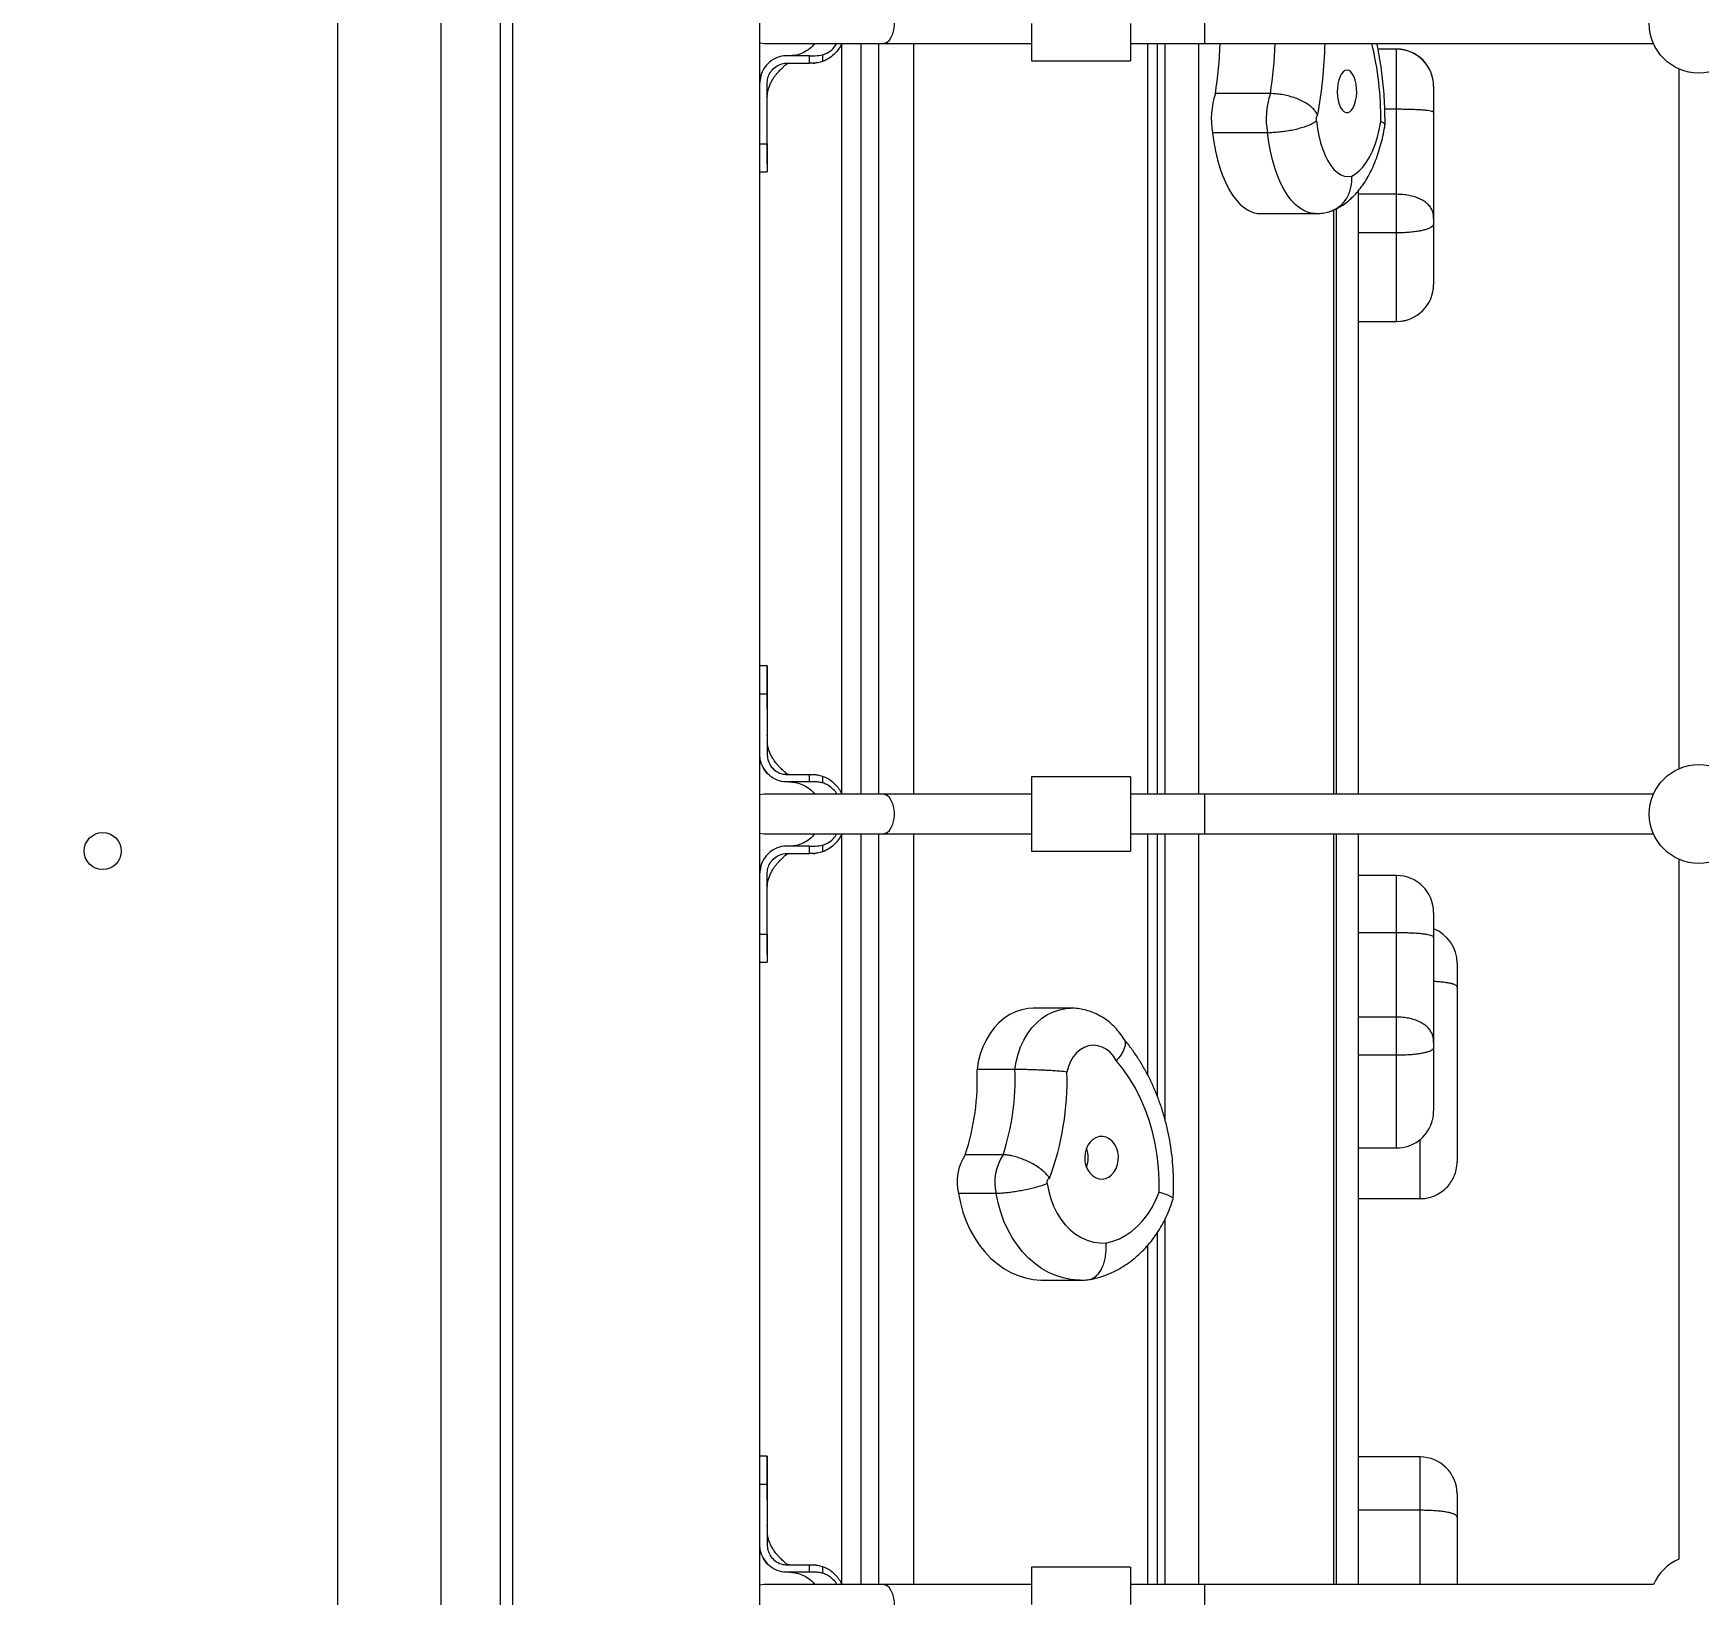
# Model space of a CAD drawing. Header units: millimetres. Extents: x -6304 to 6571, y -6082 to 4447.
# Drawn here: x -2389 to -1715, y 19 to 651 of the extents above; entities that cross this region are included whole.
import ezdxf

# ---------------------------------------------------------------- set-up
doc = ezdxf.new("R2010")
doc.units = ezdxf.units.MM
doc.layers.add('DIKOM_ОБЪЕКТ', color=7, linetype='Continuous')
doc.layers.add('DIKOM_РАЗМЕР_ОБЪЕКТА', color=7, linetype='Continuous')
doc.styles.add('style1', font='arial.ttf', dxfattribs={"width": 0.8})
doc.dimstyles.new('1-50', dxfattribs={"dimtxt": 300, "dimasz": 200, "dimexe": 100, "dimexo": 0, "dimgap": 100, "dimtad": 1, "dimtxsty": 'style1', "dimcen": 200, "dimclrd": 7, "dimclre": 7, "dimclrt": 7, "dimadec": 1, "dimazin": 2, "dimtfac": 1, "dimtmove": 0, "dimatfit": 2, "dimfxl": 0, "dimlwd": 25, "dimlwe": 18, "dimarcsym": 0})

# ---------------------------------------------------------------- blocks, each defined once
blk = doc.blocks.new('*D13')
at = {"layer": 'Defpoints', "color": 0, "transparency": 16777216}
for p in [(-3548.9, 424.04), (5070.79, -640.9), (5070.79, -4541.09)]:
    blk.add_point(p, dxfattribs=at)
at = {"layer": 'DIKOM_РАЗМЕР_ОБЪЕКТА', "color": 7, "lineweight": 18, "transparency": 16777216}
for p, q in [((-3548.9, 424.04), (-3548.9, -4641.09)), ((5070.79, -640.9), (5070.79, -4641.09))]:
    blk.add_line(p, q, dxfattribs=at)
at = {"layer": 'DIKOM_РАЗМЕР_ОБЪЕКТА', "color": 7, "lineweight": 25, "transparency": 16777216}
blk.add_line((-3148.9, -4541.09), (4670.79, -4541.09), dxfattribs=at)
at = {"layer": 'DIKOM_РАЗМЕР_ОБЪЕКТА', "color": 7, "transparency": 16777216}
for points in [[(-3148.9, -4474.42), (-3148.9, -4607.76), (-3548.9, -4541.09)], [(4670.79, -4474.42), (4670.79, -4607.76), (5070.79, -4541.09)]]:
    blk.add_solid(points, dxfattribs=at)
at = {"layer": 'DIKOM_РАЗМЕР_ОБЪЕКТА', "color": 7, "transparency": 16777216, "insert": (1449.19, -4307.92), "char_height": 300, "attachment_point": 5, "style": 'style1'}
blk.add_mtext('8650', dxfattribs=at)

msp = doc.modelspace()

# ---------------------------------------------------------------- linework, layer by layer
at = {"layer": 'DIKOM_ОБЪЕКТ', "color": 7, "linetype": 'Continuous', "lineweight": 15}
for p, q in [((-2095.172, -620.071), (-2095.172, 945.038)), ((-2266.172, 845.038), (-2266.172, -584.84)), ((-2224.172, -584.943), (-2224.172, 845.038)), ((-2195.172, -585.296), (-2195.172, 845.038)), ((-2200.172, -585.062), (-2200.172, 840.038)), ((-1915.172, 663.038), (-1915.172, 647.038)), ((-1985.172, 655.038), (-1985.172, 640.038)), ((-1945.172, 655.038), (-1945.172, 640.038)), ((-2095.172, 647.224), (-2093.457, 647.038)), ((-2093.457, 647.038), (-2045.457, 647.038)), ((-2083.172, 642.038), (-2084.172, 642.038)), ((-2075.034, 642.038), (-2083.172, 642.038)), ((-2075.034, 639.038), (-2075.034, 642.038)), ((-2069.824, 642.424), (-2069.824, 639.706)), ((-2062.022, 343.212), (-2062.022, 646.865)), ((-2054.199, 343.038), (-2054.199, 647.038)), ((-2047.031, 343.038), (-2047.031, 647.038)), ((-2045.457, 647.038), (-1985.172, 647.038)), ((-2033.002, 647.038), (-2033.002, 343.038)), ((-1945.172, 647.038), (-1915.172, 647.038)), ((-1938.093, 343.038), (-1938.093, 647.038)), ((-1934.212, 343.038), (-1934.212, 647.038)), ((-1931.076, 343.038), (-1931.076, 647.038)), ((-1917.617, 647.038), (-1917.617, 343.038)), ((-1915.172, 647.038), (-1733.503, 647.038)), ((-1837.449, 644.735), (-1844.95, 644.735)), ((-1837.449, 644.647), (-1844.934, 644.647)), ((-1837.449, 644.647), (-1837.449, 644.735)), ((-1837.449, 620.356), (-1837.449, 644.647)), ((-2088.535, 634.533), (-2088.277, 634.857)), ((-2084.172, 639.038), (-2083.172, 639.038)), ((-2083.172, 639.038), (-2075.034, 639.038)), ((-2073.542, 639.07), (-2072.822, 639.087)), ((-2073.522, 639.071), (-2072.825, 639.123)), ((-1985.172, 640.038), (-1945.172, 640.038)), ((-1723.172, 636.708), (-1723.172, 353.369)), ((-2092.172, 606.321), (-2092.172, 631.024)), ((-1822.449, 629.735), (-1822.449, 629.647)), ((-1822.449, 629.647), (-1822.449, 619.051)), ((-1888.556, 626.707), (-1910.807, 626.707)), ((-1837.449, 620.356), (-1842.226, 620.356)), ((-1837.449, 585.947), (-1837.449, 620.356)), ((-1822.449, 619.051), (-1822.449, 576.179)), ((-1889.746, 610.853), (-1911.998, 610.853)), ((-2095.172, 606.321), (-2092.172, 606.321)), ((-2092.172, 602.177), (-2092.172, 595.059)), ((-2095.172, 595.038), (-2092.172, 595.038)), ((-1852.949, 587.343), (-1852.949, 343.038)), ((-1861.819, 343.038), (-1861.819, 580.112)), ((-1837.449, 585.947), (-1852.949, 585.947)), ((-1837.449, 570.325), (-1837.449, 585.947)), ((-1892.646, 578.131), (-1870.394, 578.131)), ((-1862.918, 343.038), (-1862.918, 579.601)), ((-1822.449, 576.179), (-1822.449, 574.085)), ((-1822.449, 574.085), (-1822.449, 549.485)), ((-1837.449, 570.325), (-1852.949, 570.325)), ((-1837.449, 534.485), (-1837.449, 570.325)), ((-1822.449, 549.485), (-1822.449, 549.469)), ((-1852.949, 534.485), (-1837.449, 534.485)), ((-1852.949, 534.469), (-1837.449, 534.469)), ((-1837.449, 534.469), (-1837.449, 534.485)), ((-2092.172, 395.038), (-2095.172, 395.038)), ((-2092.172, 389.76), (-2092.172, 395.027)), ((-2092.172, 386.543), (-2092.172, 387.815)), ((-2095.172, 383.756), (-2092.172, 383.756)), ((-2092.172, 383.756), (-2092.172, 359.038)), ((-2093.919, 354.062), (-2092.874, 352.308)), ((-2092.959, 352.42), (-2092.21, 351.603)), ((-2084.172, 351.038), (-2083.172, 351.038)), ((-2083.172, 351.038), (-2075.034, 351.038)), ((-2075.034, 348.038), (-2075.034, 351.038)), ((-2072.401, 350.948), (-2073.096, 350.974)), ((-2083.172, 348.038), (-2084.172, 348.038)), ((-2075.034, 348.038), (-2083.172, 348.038)), ((-2069.824, 350.371), (-2069.824, 347.653)), ((-1945.172, 350.038), (-1985.172, 350.038)), ((-1985.172, 350.038), (-1985.172, 335.038)), ((-1945.172, 350.038), (-1945.172, 335.038)), ((-2093.457, 343.038), (-2095.172, 342.852)), ((-2045.457, 343.038), (-2093.457, 343.038)), ((-1985.172, 343.038), (-2045.457, 343.038)), ((-1915.172, 343.038), (-1945.172, 343.038)), ((-1733.503, 343.038), (-1915.172, 343.038)), ((-1915.172, 343.038), (-1915.172, 327.038)), ((-1985.172, 335.038), (-1985.172, 320.038)), ((-1945.172, 335.038), (-1945.172, 320.038)), ((-2095.172, 327.224), (-2093.457, 327.038)), ((-2093.457, 327.038), (-2045.457, 327.038)), ((-2062.022, 23.212), (-2062.022, 326.865)), ((-2054.199, 23.038), (-2054.199, 327.038)), ((-2047.031, 23.038), (-2047.031, 327.038)), ((-2045.457, 327.038), (-1985.172, 327.038)), ((-2033.002, 327.038), (-2033.002, 23.038)), ((-1945.172, 327.038), (-1915.172, 327.038)), ((-1938.093, 229.128), (-1938.093, 327.038)), ((-1934.212, 220.514), (-1934.212, 327.038)), ((-1931.076, 210.899), (-1931.076, 327.038)), ((-1917.617, 327.038), (-1917.617, 23.038)), ((-1915.172, 327.038), (-1733.503, 327.038)), ((-1862.918, 23.038), (-1862.918, 327.038)), ((-1861.819, 23.038), (-1861.819, 327.038)), ((-1852.949, 327.038), (-1852.949, 23.038)), ((-2083.172, 322.038), (-2084.172, 322.038)), ((-2084.172, 319.038), (-2083.172, 319.038)), ((-2075.034, 322.038), (-2083.172, 322.038)), ((-2083.172, 319.038), (-2075.034, 319.038)), ((-2075.034, 319.038), (-2075.034, 322.038)), ((-2073.542, 319.07), (-2072.822, 319.087)), ((-2073.522, 319.071), (-2072.825, 319.123)), ((-2069.824, 322.424), (-2069.824, 319.706)), ((-1985.172, 320.038), (-1945.172, 320.038)), ((-2092.172, 286.321), (-2092.172, 311.024)), ((-1837.449, 310.141), (-1852.949, 310.141)), ((-1837.449, 286.939), (-1837.449, 310.141)), ((-1723.172, 316.708), (-1723.172, 33.369)), ((-1822.449, 295.141), (-1822.449, 285.062)), ((-2095.172, 286.321), (-2092.172, 286.321)), ((-1837.449, 286.939), (-1852.949, 286.939)), ((-1837.449, 252.809), (-1837.449, 286.939)), ((-1822.449, 285.062), (-1822.449, 242.59)), ((-2095.172, 275.038), (-2092.172, 275.038)), ((-1812.949, 274.627), (-1812.949, 264.99)), ((-1812.949, 264.99), (-1812.949, 222.915)), ((-1969.267, 256.386), (-1984.565, 256.386)), ((-1837.449, 252.809), (-1852.949, 252.809)), ((-1837.449, 237.341), (-1837.449, 252.809)), ((-1837.449, 237.341), (-1852.949, 237.341)), ((-1837.449, 199.848), (-1837.449, 237.341)), ((-1822.449, 242.59), (-1822.449, 240.542)), ((-1822.449, 240.542), (-1822.449, 214.848)), ((-1991.965, 231.594), (-2007.263, 231.594)), ((-1812.949, 222.918), (-1812.949, 220.909)), ((-1812.949, 220.909), (-1812.949, 194.282)), ((-1827.949, 179.272), (-1827.949, 203.24)), ((-1996.723, 197.075), (-2012.022, 197.075)), ((-1852.949, 199.848), (-1837.449, 199.848)), ((-1999.48, 181.389), (-2014.778, 181.389)), ((-1827.949, 179.272), (-1852.949, 179.272)), ((-1931.076, 23.038), (-1931.076, 171.203)), ((-1934.212, 23.038), (-1934.212, 165.668)), ((-1938.093, 23.038), (-1938.093, 160.532)), ((-1980.761, 146.303), (-1965.463, 146.303)), ((-2092.172, 75.038), (-2095.172, 75.038)), ((-2092.172, 69.76), (-2092.172, 75.027)), ((-1827.949, 74.72), (-1852.949, 74.72)), ((-1827.949, 53.12), (-1827.949, 74.72)), ((-2092.172, 66.543), (-2092.172, 67.815)), ((-2095.172, 63.756), (-2092.172, 63.756)), ((-2092.172, 63.756), (-2092.172, 39.038)), ((-1812.949, 59.72), (-1812.949, 50.397)), ((-1827.949, 53.12), (-1852.949, 53.12)), ((-1827.949, 23.038), (-1827.949, 53.12)), ((-1812.949, 50.397), (-1812.949, 23.038)), ((-2093.919, 34.062), (-2092.874, 32.308)), ((-2092.959, 32.42), (-2092.21, 31.603)), ((-2084.172, 31.038), (-2083.172, 31.038)), ((-2083.172, 28.038), (-2084.172, 28.038)), ((-2083.172, 31.038), (-2075.034, 31.038)), ((-2075.034, 28.038), (-2083.172, 28.038)), ((-2075.034, 28.038), (-2075.034, 31.038)), ((-2072.401, 30.948), (-2073.096, 30.974)), ((-2069.824, 30.371), (-2069.824, 27.653)), ((-1945.172, 30.038), (-1985.172, 30.038)), ((-1985.172, 30.038), (-1985.172, 15.038)), ((-1945.172, 30.038), (-1945.172, 15.038)), ((-2093.457, 23.038), (-2095.172, 22.852)), ((-2045.457, 23.038), (-2093.457, 23.038)), ((-1985.172, 23.038), (-2045.457, 23.038)), ((-1915.172, 23.038), (-1945.172, 23.038)), ((-1733.503, 23.038), (-1915.172, 23.038)), ((-1915.172, 23.038), (-1915.172, 7.038))]:
    msp.add_line(p, q, dxfattribs=at)
at = {"layer": 'DIKOM_ОБЪЕКТ', "color": 7, "linetype": 'Continuous', "lineweight": 15, "flags": 128}
for points in [[(-2045.457, 647.038), (-2044.68, 647.144), (-2043.68, 647.606), (-2042.763, 648.417), (-2041.972, 649.537), (-2041.344, 650.914), (-2040.908, 652.484), (-2040.685, 654.173), (-2040.685, 655.903), (-2040.908, 657.593), (-2041.344, 659.163), (-2041.972, 660.54), (-2042.763, 661.66), (-2043.68, 662.47), (-2044.68, 662.933), (-2045.457, 663.038)], [(-1858.273, 636.098), (-1859.035, 635.596), (-1859.736, 634.768), (-1860.346, 633.647), (-1860.84, 632.28), (-1861.199, 630.723), (-1861.408, 629.038), (-1861.458, 627.296), (-1861.348, 625.568), (-1861.08, 623.923), (-1860.668, 622.431), (-1860.127, 621.151), (-1859.479, 620.136), (-1858.752, 619.428), (-1857.975, 619.056), (-1857.179, 619.035), (-1856.398, 619.365), (-1855.663, 620.034), (-1855.004, 621.013), (-1854.449, 622.263), (-1854.02, 623.733), (-1853.735, 625.363), (-1853.604, 627.085), (-1853.635, 628.829), (-1853.825, 630.524), (-1854.167, 632.1), (-1854.646, 633.494), (-1855.243, 634.647), (-1855.934, 635.513), (-1856.69, 636.056), (-1857.481, 636.253), (-1858.273, 636.098)], [(-1869.429, 617.837), (-1869.591, 617.761), (-1869.738, 617.595), (-1869.86, 617.351), (-1869.949, 617.046), (-1869.999, 616.7), (-1870.006, 616.338), (-1869.97, 615.984), (-1869.894, 615.663)], [(-1869.894, 615.663), (-1869.488, 612.55), (-1868.927, 609.557), (-1868.216, 606.72), (-1867.366, 604.075), (-1866.386, 601.655), (-1865.288, 599.491), (-1864.088, 597.61), (-1862.798, 596.035), (-1861.437, 594.786), (-1860.021, 593.879), (-1858.567, 593.325), (-1857.094, 593.131), (-1855.621, 593.3)], [(-1855.621, 593.3), (-1854.054, 594.194), (-1852.536, 595.426), (-1851.081, 596.985), (-1849.705, 598.854), (-1848.42, 601.016), (-1847.24, 603.447), (-1846.177, 606.125), (-1845.241, 609.023), (-1844.441, 612.111), (-1843.786, 615.358)], [(-1911.998, 610.853), (-1911.462, 607.087), (-1910.775, 603.442), (-1909.941, 599.947), (-1908.967, 596.63), (-1907.862, 593.518), (-1906.634, 590.637), (-1905.293, 588.009), (-1903.849, 585.656), (-1902.316, 583.597), (-1900.704, 581.847), (-1899.027, 580.423), (-1897.299, 579.334), (-1895.533, 578.59), (-1893.744, 578.197), (-1892.646, 578.131)], [(-1870.404, 578.131), (-1871.492, 578.197), (-1873.281, 578.59), (-1875.047, 579.334), (-1876.775, 580.423), (-1878.452, 581.847), (-1880.064, 583.597), (-1881.598, 585.656), (-1883.041, 588.009), (-1884.382, 590.637), (-1885.61, 593.518), (-1886.716, 596.63), (-1887.689, 599.947), (-1888.523, 603.442), (-1889.211, 607.087), (-1889.746, 610.853)], [(-2045.457, 327.038), (-2044.68, 327.144), (-2043.68, 327.606), (-2042.763, 328.417), (-2041.972, 329.537), (-2041.344, 330.914), (-2040.908, 332.484), (-2040.685, 334.173), (-2040.685, 335.903), (-2040.908, 337.593), (-2041.344, 339.163), (-2041.972, 340.54), (-2042.763, 341.66), (-2043.68, 342.47), (-2044.68, 342.933), (-2045.457, 343.038)], [(-1984.565, 256.386), (-1986.669, 256.264), (-1989.189, 255.791), (-1991.652, 254.968), (-1994.027, 253.804), (-1996.286, 252.315), (-1998.4, 250.518), (-2000.344, 248.436), (-2002.093, 246.095), (-2003.626, 243.522), (-2004.924, 240.751), (-2005.971, 237.814), (-2006.754, 234.749), (-2007.263, 231.594)], [(-1991.965, 231.594), (-1991.455, 234.749), (-1990.672, 237.814), (-1989.625, 240.751), (-1988.327, 243.522), (-1986.794, 246.095), (-1985.045, 248.436), (-1983.102, 250.518), (-1980.987, 252.315), (-1978.729, 253.804), (-1976.353, 254.968), (-1973.891, 255.791), (-1971.371, 256.264), (-1969.319, 256.386)], [(-1950.907, 235.217), (-1952.054, 237.024), (-1953.422, 238.567), (-1954.973, 239.803), (-1956.663, 240.7), (-1958.447, 241.232), (-1960.276, 241.384), (-1962.1, 241.153), (-1963.869, 240.545), (-1965.534, 239.576), (-1967.051, 238.274), (-1968.376, 236.673), (-1969.475, 234.817), (-1970.316, 232.758), (-1970.878, 230.552)], [(-1933.609, 181.932), (-1933.556, 186.888), (-1933.791, 191.836), (-1934.311, 196.749), (-1935.115, 201.601), (-1936.197, 206.365), (-1937.551, 211.017), (-1939.172, 215.53), (-1941.049, 219.882), (-1943.173, 224.048), (-1945.533, 228.007), (-1948.115, 231.736), (-1950.907, 235.217)], [(-1957.801, 204.398), (-1959.143, 203.989), (-1960.392, 203.247), (-1961.498, 202.202), (-1962.415, 200.897), (-1963.105, 199.385), (-1963.541, 197.729), (-1963.704, 195.996), (-1963.587, 194.256), (-1963.196, 192.582), (-1962.547, 191.042), (-1961.666, 189.698), (-1960.588, 188.607), (-1959.359, 187.812), (-1958.029, 187.346), (-1956.652, 187.228), (-1955.284, 187.463), (-1953.981, 188.041), (-1952.797, 188.939), (-1951.781, 190.12), (-1950.973, 191.536), (-1950.407, 193.128), (-1950.106, 194.832), (-1950.083, 196.577), (-1950.338, 198.292), (-1950.861, 199.908), (-1951.63, 201.357), (-1952.615, 202.581), (-1953.774, 203.529), (-1955.06, 204.163), (-1956.421, 204.457), (-1957.801, 204.398)], [(-1978.827, 185.403), (-1978.26, 182.246), (-1977.419, 179.189), (-1976.312, 176.27), (-1974.954, 173.526), (-1973.361, 170.991), (-1971.555, 168.698), (-1969.557, 166.674), (-1967.393, 164.945), (-1965.089, 163.533), (-1962.675, 162.455), (-1960.18, 161.726), (-1957.637, 161.353), (-1955.077, 161.343)], [(-2014.778, 181.389), (-2014.015, 177.564), (-2012.983, 173.841), (-2011.691, 170.25), (-2010.149, 166.821), (-2008.37, 163.58), (-2006.369, 160.554), (-2004.16, 157.767), (-2001.763, 155.243), (-1999.195, 153), (-1996.48, 151.058), (-1993.637, 149.432), (-1990.69, 148.136), (-1987.663, 147.179), (-1984.581, 146.569), (-1981.467, 146.312), (-1980.761, 146.303)], [(-1965.479, 146.303), (-1966.169, 146.312), (-1969.282, 146.569), (-1972.365, 147.179), (-1975.392, 148.136), (-1978.338, 149.432), (-1981.181, 151.058), (-1983.897, 153), (-1986.464, 155.243), (-1988.862, 157.767), (-1991.07, 160.554), (-1993.072, 163.58), (-1994.851, 166.821), (-1996.393, 170.25), (-1997.685, 173.841), (-1998.716, 177.564), (-1999.48, 181.389)], [(-1955.077, 161.343), (-1952.324, 162.045), (-1949.639, 163.092), (-1947.051, 164.472), (-1944.585, 166.171), (-1942.265, 168.174), (-1940.114, 170.459), (-1938.155, 173.003), (-1936.407, 175.783), (-1934.886, 178.769), (-1933.609, 181.932)], [(-2045.457, 7.038), (-2044.68, 7.144), (-2043.68, 7.607), (-2042.763, 8.417), (-2041.972, 9.537), (-2041.344, 10.914), (-2040.908, 12.484), (-2040.685, 14.173), (-2040.685, 15.903), (-2040.908, 17.593), (-2041.344, 19.163), (-2041.972, 20.54), (-2042.763, 21.66), (-2043.68, 22.47), (-2044.68, 22.933), (-2045.457, 23.038)]]:
    msp.add_lwpolyline(points, dxfattribs=at)
at = {"layer": 'DIKOM_ОБЪЕКТ', "color": 7, "linetype": 'Continuous', "lineweight": 15}
for centre, radius in [((-1715.172, 655.038), 20), ((-1715.172, 335.038), 20), ((-2361.172, 320.038), 7.5)]:
    msp.add_circle(centre, radius, dxfattribs=at)
for centre, radius, start, end in [((-2072.05, 652.572), 163.303, 350.886918, 358.058147), ((-2050.3, 652.62), 163.807, 350.897949, 358.047116), ((-2059.259, 652.399), 192.951, 349.681288, 358.407948), ((-1978.284, 615.808), 134.499, 359.808206, 13.426248), ((-1837.449, 629.735), 15, 0, 90), ((-1837.449, 629.647), 15, 0, 90), ((-1879.724, 616.401), 32.747, 161.655778, 189.754155), ((-1857.473, 616.401), 32.747, 161.655582, 189.754352), ((-1837.449, 549.485), 15, 270, 0), ((-1837.449, 549.469), 15, 270, 0), ((-1837.449, 295.141), 15, 0, 90), ((-1827.949, 274.627), 15, 0, 68.489812), ((-2104.63, 227.429), 97.456, 341.852362, 2.448958), ((-2089.331, 227.429), 97.455, 341.852286, 2.449033), ((-2086.015, 227.316), 115.183, 339.786215, 1.609863), ((-1837.449, 214.848), 15, 270, 342.153202), ((-1995.722, 186.126), 19.636, 146.108709, 193.95883), ((-1980.424, 186.126), 19.636, 146.108709, 193.95883), ((-1972.929, 195.849), 10.636, 338.976721, 21.023279), ((-1977.612, 186.135), 1.418, 102.79431, 211.075802), ((-1827.949, 59.72), 15, 0, 90), ((-1715.172, 15.038), 20, 113.578178, 156.421822)]:
    msp.add_arc(centre, radius, start, end, dxfattribs=at)
for points, knots in [([(-2084.172, 642.038), (-2084.257, 642.038), (-2084.682, 642.035), (-2086.336, 641.917), (-2089.084, 641.117), (-2092.143, 638.922), (-2094.297, 635.841), (-2095.108, 633.039), (-2095.16, 631.422), (-2095.172, 631.038)], [0, 0, 0, 0, 0.0148095, 0.0741082, 0.2887815, 0.5034618, 0.7180396, 0.9330867, 1, 1, 1, 1]), ([(-2073.013, 647.038), (-2073.194, 646.778), (-2073.925, 645.723), (-2075.723, 644.284), (-2078.343, 642.832), (-2080.854, 642.173), (-2082.504, 642.041), (-2083.117, 642.039), (-2083.186, 642.038)], [0, 0, 0, 0, 0.0806734, 0.3274164, 0.5777247, 0.843417, 0.9824682, 1, 1, 1, 1]), ([(-2075.034, 642.038), (-2074.949, 642.038), (-2074.524, 642.038), (-2073.76, 642.043), (-2072.091, 642.006), (-2070.791, 642.246), (-2069.824, 642.424)], [0, 0, 0, 0, 0.0484463, 0.2422587, 0.4360699, 1, 1, 1, 1]), ([(-2061.931, 647.038), (-2062.237, 646.44), (-2062.977, 644.991), (-2064.63, 643.004), (-2066.908, 640.991), (-2068.8, 640.157), (-2069.824, 639.706)], [0, 0, 0, 0, 0.1813774, 0.438933, 0.6962511, 1, 1, 1, 1]), ([(-2069.824, 642.424), (-2069.247, 642.635), (-2067.67, 643.212), (-2065.56, 644.737), (-2064.484, 646.334), (-2064.01, 647.038)], [0, 0, 0, 0, 0.2442531, 0.6670526, 1, 1, 1, 1]), ([(-1842.144, 614.142), (-1842.141, 614.503), (-1842.124, 616.543), (-1842.199, 620.264), (-1842.434, 625.283), (-1842.831, 630.267), (-1843.378, 635.201), (-1844.088, 640.061), (-1844.775, 644.018), (-1845.282, 646.302), (-1845.445, 647.038)], [0, 0, 0, 0, 0.032081, 0.1810182, 0.3300307, 0.4791878, 0.6285951, 0.7783643, 0.9286105, 1, 1, 1, 1]), ([(-2092.172, 626.068), (-2092.157, 626.381), (-2092.127, 626.981), (-2091.78, 628.512), (-2091.23, 630.066), (-2090.517, 631.571), (-2089.785, 632.811), (-2089.019, 633.928), (-2088.287, 634.875), (-2087.335, 635.93), (-2086.195, 636.984), (-2085.322, 637.899), (-2084.607, 638.55), (-2084.16, 638.862), (-2083.957, 638.941), (-2083.907, 638.959), (-2083.878, 638.971), (-2083.854, 638.98), (-2083.826, 638.99), (-2083.743, 639.018), (-2083.733, 639.016), (-2083.628, 639.031), (-2083.592, 639.036), (-2083.271, 639.042), (-2082.867, 639.04), (-2082.519, 639.038)], [0, 0, 0, 0, 0.1241103, 0.2380991, 0.3399179, 0.425647, 0.5083262, 0.557901, 0.6112751, 0.6761353, 0.757217, 0.8239926, 0.8645841, 0.8837851, 0.8871776, 0.8885123, 0.8896769, 0.8907728, 0.8919007, 0.8944813, 0.9117917, 0.9250786, 0.9328069, 0.9419555, 1, 1, 1, 1]), ([(-2092.172, 631.024), (-2092.171, 631.116), (-2092.167, 631.578), (-2092.041, 632.783), (-2091.419, 634.721), (-2089.915, 636.827), (-2087.678, 638.395), (-2085.636, 638.99), (-2084.457, 639.029), (-2084.172, 639.038)], [0, 0, 0, 0, 0.0220845, 0.1106186, 0.2890188, 0.502893, 0.7177151, 0.9318317, 1, 1, 1, 1]), ([(-2073.954, 639.038), (-2074.046, 639.038), (-2074.406, 639.038), (-2074.766, 639.038), (-2075.034, 639.038)], [0, 0, 0, 0, 0.2563286, 1, 1, 1, 1]), ([(-2069.824, 639.706), (-2070.483, 639.51), (-2071.822, 639.114), (-2073.233, 639.064), (-2073.951, 639.038)], [0, 0, 0, 0, 0.4916175, 1, 1, 1, 1]), ([(-2092.155, 625.608), (-2092.155, 625.674), (-2092.155, 625.804), (-2092.156, 625.941), (-2092.156, 626.009)], [0, 0, 0, 0, 0.4983493, 1, 1, 1, 1]), ([(-1869.429, 617.837), (-1869.431, 617.844), (-1869.607, 618.368), (-1870.098, 619.301), (-1871.171, 620.633), (-1872.656, 621.939), (-1874.545, 623.166), (-1876.69, 624.235), (-1878.983, 625.116), (-1881.404, 625.821), (-1883.835, 626.325), (-1886.269, 626.647), (-1887.786, 626.687), (-1888.556, 626.707)], [0, 0, 0, 0, 0.0010799, 0.0812567, 0.1643763, 0.2682245, 0.3751126, 0.4780707, 0.5839574, 0.6864874, 0.7919603, 0.8944896, 1, 1, 1, 1]), ([(-1822.449, 619.051), (-1822.449, 619.053), (-1822.45, 619.184), (-1822.678, 619.395), (-1823.535, 619.649), (-1824.693, 619.844), (-1826.222, 620.006), (-1828.05, 620.135), (-1830.161, 620.235), (-1832.456, 620.304), (-1834.916, 620.347), (-1836.596, 620.353), (-1837.449, 620.356)], [0, 0, 0, 0, 0.0020435, 0.1451463, 0.2509375, 0.3597588, 0.4650839, 0.5734326, 0.6785526, 0.7867061, 0.8918278, 1, 1, 1, 1]), ([(-1869.894, 615.663), (-1869.899, 615.657), (-1870.369, 615.201), (-1871.41, 614.544), (-1873.317, 613.679), (-1875.317, 612.98), (-1877.562, 612.354), (-1879.947, 611.827), (-1882.449, 611.398), (-1884.946, 611.089), (-1887.431, 610.89), (-1888.967, 610.865), (-1889.746, 610.853)], [0, 0, 0, 0, 0.0016835, 0.1432345, 0.2488647, 0.3575578, 0.4631176, 0.5717351, 0.6772716, 0.7858664, 0.8914039, 1, 1, 1, 1]), ([(-1863.333, 579.409), (-1862.74, 579.671), (-1861.33, 580.296), (-1859.236, 581.561), (-1857.041, 583.18), (-1854.954, 585.073), (-1852.968, 587.241), (-1851.089, 589.7), (-1849.331, 592.449), (-1847.713, 595.473), (-1846.258, 598.732), (-1844.983, 602.177), (-1843.891, 605.759), (-1842.988, 609.451), (-1842.431, 612.242), (-1842.193, 613.803), (-1842.15, 614.081)], [0, 0, 0, 0, 0.0478977, 0.114032, 0.1817495, 0.2519855, 0.3253385, 0.4021847, 0.4824267, 0.5653278, 0.6496636, 0.7340101, 0.8176512, 0.9003805, 0.9822341, 1, 1, 1, 1]), ([(-1842.189, 614.142), (-1842.177, 614.195), (-1842.136, 614.378), (-1842.566, 614.781), (-1843.251, 615.143), (-1843.78, 615.356), (-1843.786, 615.358)], [0, 0, 0, 0, 0.146479, 0.5052722, 0.9943361, 1, 1, 1, 1]), ([(-2092.172, 598.143), (-2092.173, 599.057), (-2092.173, 602.19), (-2092.172, 605.327), (-2092.171, 607.55)], [0, 0, 0, 0, 0.2916473, 1, 1, 1, 1]), ([(-2092.171, 605.668), (-2092.171, 606.601), (-2092.17, 608.553), (-2092.172, 611.053), (-2092.172, 612.359)], [0, 0, 0, 0, 0.4775564, 1, 1, 1, 1]), ([(-2092.172, 606.321), (-2092.172, 606.238), (-2092.172, 605.823), (-2092.172, 604.108), (-2092.173, 601.694), (-2092.173, 599.157), (-2092.173, 597.32), (-2092.172, 595.985), (-2092.172, 595.173), (-2092.172, 595.096), (-2092.172, 595.059)], [0, 0, 0, 0, 0.01237383, 0.06189018, 0.2611215, 0.40963359, 0.56245104, 0.71096543, 0.86378243, 1, 1, 1, 1]), ([(-1864.8, 578.941), (-1864.377, 579.051), (-1863.246, 579.343), (-1861.544, 580.273), (-1859.771, 581.645), (-1858.248, 583.38), (-1857.041, 585.374), (-1856.163, 587.615), (-1855.603, 590.232), (-1855.542, 592.178), (-1855.619, 593.274), (-1855.621, 593.3)], [0, 0, 0, 0, 0.0744793, 0.1991266, 0.3273864, 0.4520546, 0.5803392, 0.7050738, 0.8334217, 0.9960458, 1, 1, 1, 1]), ([(-1822.449, 576.179), (-1822.449, 576.186), (-1822.449, 576.737), (-1822.516, 577.736), (-1822.883, 579.184), (-1823.614, 580.619), (-1824.778, 581.98), (-1826.305, 583.17), (-1828.123, 584.157), (-1830.218, 584.95), (-1832.496, 585.516), (-1834.935, 585.879), (-1836.603, 585.924), (-1837.449, 585.947)], [0, 0, 0, 0, 0.0010787, 0.0812533, 0.1643756, 0.2682213, 0.3751101, 0.4780706, 0.5839548, 0.6864861, 0.7919594, 0.8944891, 1, 1, 1, 1]), ([(-1870.415, 578.158), (-1870.227, 578.15), (-1869.182, 578.101), (-1867.318, 578.328), (-1865.638, 578.649), (-1864.819, 578.882), (-1864.786, 578.891)], [0, 0, 0, 0, 0.0990246, 0.5495271, 0.9819566, 1, 1, 1, 1]), ([(-1822.449, 574.085), (-1822.449, 574.08), (-1822.45, 573.7), (-1822.67, 573.179), (-1823.514, 572.501), (-1824.667, 571.959), (-1826.193, 571.476), (-1828.024, 571.071), (-1830.139, 570.742), (-1832.442, 570.506), (-1834.909, 570.354), (-1836.594, 570.335), (-1837.449, 570.325)], [0, 0, 0, 0, 0.0016809, 0.1432278, 0.2488633, 0.3575559, 0.4631162, 0.5717335, 0.6772695, 0.7858662, 0.8914026, 1, 1, 1, 1]), ([(-2092.172, 395.017), (-2092.172, 395.024), (-2092.172, 395.117), (-2092.172, 394.76), (-2092.172, 393.906), (-2092.173, 392.47), (-2092.173, 390.533), (-2092.172, 387.761), (-2092.172, 385.262), (-2092.172, 383.756)], [0, 0, 0, 0, 0.0122964, 0.1651444, 0.3136856, 0.4665318, 0.6150709, 0.7679169, 1, 1, 1, 1]), ([(-2092.172, 386.765), (-2092.172, 387.381), (-2092.172, 388.594), (-2092.172, 389.375), (-2092.172, 389.76)], [0, 0, 0, 0, 0.5079459, 1, 1, 1, 1]), ([(-2092.171, 382.164), (-2092.171, 383.463), (-2092.171, 385.952), (-2092.172, 388.288), (-2092.172, 389.404)], [0, 0, 0, 0, 0.5218456, 1, 1, 1, 1]), ([(-2092.172, 377.434), (-2092.172, 378.745), (-2092.17, 381.253), (-2092.171, 383.212), (-2092.171, 384.148)], [0, 0, 0, 0, 0.5225285, 1, 1, 1, 1]), ([(-2092.159, 366.7), (-2092.159, 366.749), (-2092.158, 366.846), (-2092.158, 366.943), (-2092.157, 366.992)], [0, 0, 0, 0, 0.4994904, 1, 1, 1, 1]), ([(-2084.172, 348.038), (-2084.257, 348.039), (-2084.682, 348.042), (-2086.343, 348.162), (-2089.105, 348.966), (-2092.172, 351.181), (-2094.318, 354.28), (-2095.11, 357.071), (-2095.161, 358.671), (-2095.172, 359.038)], [0, 0, 0, 0, 0.01481, 0.0741109, 0.2900408, 0.5059704, 0.7209485, 0.9360115, 1, 1, 1, 1]), ([(-2083.35, 351.038), (-2083.444, 351.039), (-2083.622, 351.039), (-2083.668, 351.054), (-2083.715, 351.056), (-2083.795, 351.077), (-2083.83, 351.088), (-2083.858, 351.098), (-2083.892, 351.112), (-2083.953, 351.135), (-2084.199, 351.229), (-2084.893, 351.769), (-2085.805, 352.672), (-2087.068, 353.869), (-2088.075, 354.956), (-2088.788, 355.837), (-2089.444, 356.758), (-2090.146, 357.854), (-2090.916, 359.28), (-2091.628, 361.022), (-2092.107, 362.844), (-2092.15, 363.541), (-2092.172, 363.908)], [0, 0, 0, 0, 0.0181905, 0.0343924, 0.0528512, 0.0567122, 0.0583129, 0.0597789, 0.0612574, 0.0629479, 0.0674349, 0.0919658, 0.1710613, 0.2686334, 0.337572, 0.3963661, 0.4427857, 0.5021857, 0.5934952, 0.710963, 0.8479096, 1, 1, 1, 1]), ([(-2092.172, 359.038), (-2092.166, 358.813), (-2092.137, 357.693), (-2091.608, 355.703), (-2090.092, 353.431), (-2087.904, 351.795), (-2085.803, 351.107), (-2084.539, 351.054), (-2084.172, 351.038)], [0, 0, 0, 0, 0.0541268, 0.2683314, 0.4825285, 0.6972831, 0.9119826, 1, 1, 1, 1]), ([(-2092.756, 352.158), (-2092.712, 352.103), (-2092.622, 351.993), (-2092.519, 351.873), (-2092.467, 351.813)], [0, 0, 0, 0, 0.4998122, 1, 1, 1, 1]), ([(-2075.034, 351.038), (-2074.941, 351.038), (-2074.581, 351.038), (-2074.222, 351.038), (-2073.954, 351.038)], [0, 0, 0, 0, 0.2563281, 1, 1, 1, 1]), ([(-2073.954, 351.038), (-2073.259, 351.015), (-2071.847, 350.967), (-2070.506, 350.572), (-2069.824, 350.371)], [0, 0, 0, 0, 0.4921524, 1, 1, 1, 1]), ([(-2083.238, 348.038), (-2083.145, 348.038), (-2082.973, 348.038), (-2082.648, 348.029), (-2081.961, 347.993), (-2080.403, 347.801), (-2078.122, 347.137), (-2075.657, 345.741), (-2073.919, 344.334), (-2073.197, 343.305), (-2073.01, 343.038)], [0, 0, 0, 0, 0.02455661, 0.0455272, 0.08420091, 0.20122244, 0.44193363, 0.68154564, 0.91746894, 1, 1, 1, 1]), ([(-2069.824, 347.653), (-2069.905, 347.676), (-2070.307, 347.793), (-2071.363, 348.017), (-2073.035, 348.045), (-2074.365, 348.041), (-2075.034, 348.038)], [0, 0, 0, 0, 0.0483667, 0.2421371, 0.6189457, 1, 1, 1, 1]), ([(-2069.824, 350.371), (-2069.388, 350.201), (-2067.699, 349.541), (-2065.55, 348.012), (-2063.622, 345.875), (-2062.532, 344.347), (-2062.077, 343.343), (-2061.939, 343.038)], [0, 0, 0, 0, 0.1278189, 0.4954248, 0.7024615, 0.9095938, 1, 1, 1, 1]), ([(-2063.942, 343.038), (-2064.05, 343.227), (-2064.567, 344.126), (-2066.105, 345.725), (-2068.06, 347.061), (-2069.489, 347.54), (-2069.824, 347.653)], [0, 0, 0, 0, 0.08515727, 0.40523878, 0.86045321, 1, 1, 1, 1]), ([(-2073.013, 327.038), (-2073.194, 326.778), (-2073.925, 325.723), (-2075.723, 324.284), (-2078.343, 322.832), (-2080.854, 322.173), (-2082.504, 322.041), (-2083.117, 322.039), (-2083.186, 322.038)], [0, 0, 0, 0, 0.0806732, 0.3274188, 0.5777263, 0.8434172, 0.9824682, 1, 1, 1, 1]), ([(-2061.931, 327.038), (-2062.237, 326.44), (-2062.977, 324.991), (-2064.63, 323.004), (-2066.908, 320.991), (-2068.8, 320.157), (-2069.824, 319.706)], [0, 0, 0, 0, 0.1813816, 0.4389344, 0.6962518, 1, 1, 1, 1]), ([(-2069.824, 322.424), (-2069.247, 322.635), (-2067.67, 323.212), (-2065.56, 324.737), (-2064.484, 326.334), (-2064.01, 327.038)], [0, 0, 0, 0, 0.2442518, 0.66705131, 1, 1, 1, 1]), ([(-2084.172, 322.038), (-2084.257, 322.038), (-2084.682, 322.035), (-2086.336, 321.917), (-2089.084, 321.117), (-2092.143, 318.922), (-2094.297, 315.841), (-2095.108, 313.039), (-2095.16, 311.422), (-2095.172, 311.038)], [0, 0, 0, 0, 0.0148095, 0.0741081, 0.2887807, 0.5034609, 0.7180398, 0.9330867, 1, 1, 1, 1]), ([(-2092.172, 306.068), (-2092.157, 306.381), (-2092.127, 306.981), (-2091.78, 308.512), (-2091.23, 310.065), (-2090.517, 311.571), (-2089.785, 312.811), (-2089.019, 313.928), (-2088.287, 314.875), (-2087.335, 315.93), (-2086.195, 316.985), (-2085.322, 317.899), (-2084.607, 318.551), (-2084.16, 318.862), (-2083.957, 318.941), (-2083.907, 318.959), (-2083.878, 318.971), (-2083.854, 318.98), (-2083.826, 318.99), (-2083.743, 319.018), (-2083.733, 319.016), (-2083.628, 319.031), (-2083.592, 319.036), (-2083.271, 319.042), (-2082.867, 319.04), (-2082.519, 319.038)], [0, 0, 0, 0, 0.1241103, 0.2380986, 0.3399174, 0.4256466, 0.5083271, 0.5579012, 0.6112746, 0.6761355, 0.7572172, 0.8239922, 0.8645849, 0.8837848, 0.8871778, 0.8885121, 0.8896767, 0.8907729, 0.8919008, 0.8944812, 0.9117918, 0.9250786, 0.9328069, 0.9419555, 1, 1, 1, 1]), ([(-2092.172, 311.024), (-2092.171, 311.116), (-2092.167, 311.578), (-2092.041, 312.783), (-2091.419, 314.721), (-2089.915, 316.827), (-2087.678, 318.395), (-2085.636, 318.99), (-2084.457, 319.029), (-2084.172, 319.038)], [0, 0, 0, 0, 0.02208217, 0.11061875, 0.28901916, 0.50289363, 0.71771457, 0.9318315, 1, 1, 1, 1]), ([(-2075.034, 322.038), (-2074.949, 322.038), (-2074.524, 322.038), (-2073.76, 322.043), (-2072.091, 322.006), (-2070.791, 322.246), (-2069.824, 322.424)], [0, 0, 0, 0, 0.0484463, 0.2422587, 0.4360699, 1, 1, 1, 1]), ([(-2073.954, 319.038), (-2074.046, 319.038), (-2074.406, 319.038), (-2074.766, 319.038), (-2075.034, 319.038)], [0, 0, 0, 0, 0.2563286, 1, 1, 1, 1]), ([(-2069.824, 319.706), (-2070.483, 319.51), (-2071.822, 319.114), (-2073.233, 319.064), (-2073.951, 319.038)], [0, 0, 0, 0, 0.49161633, 1, 1, 1, 1]), ([(-2092.155, 305.608), (-2092.155, 305.674), (-2092.155, 305.804), (-2092.156, 305.941), (-2092.156, 306.009)], [0, 0, 0, 0, 0.4983354, 1, 1, 1, 1]), ([(-2092.171, 285.668), (-2092.171, 286.601), (-2092.17, 288.553), (-2092.172, 291.053), (-2092.172, 292.359)], [0, 0, 0, 0, 0.4775564, 1, 1, 1, 1]), ([(-2092.172, 278.143), (-2092.173, 279.057), (-2092.173, 282.19), (-2092.172, 285.327), (-2092.171, 287.55)], [0, 0, 0, 0, 0.2916495, 1, 1, 1, 1]), ([(-2092.172, 286.321), (-2092.172, 286.238), (-2092.172, 285.823), (-2092.172, 284.108), (-2092.173, 281.694), (-2092.173, 279.157), (-2092.173, 277.32), (-2092.172, 275.985), (-2092.172, 275.173), (-2092.172, 275.096), (-2092.172, 275.059)], [0, 0, 0, 0, 0.01237384, 0.06188905, 0.26112052, 0.40963272, 0.56245101, 0.71096499, 0.86378242, 1, 1, 1, 1]), ([(-1822.449, 285.062), (-1822.449, 285.064), (-1822.45, 285.238), (-1822.678, 285.524), (-1823.534, 285.881), (-1824.693, 286.161), (-1826.222, 286.401), (-1828.05, 286.596), (-1830.161, 286.75), (-1832.456, 286.858), (-1834.916, 286.926), (-1836.596, 286.935), (-1837.449, 286.939)], [0, 0, 0, 0, 0.0020386, 0.1451441, 0.2509351, 0.359754, 0.4650803, 0.5734328, 0.6785525, 0.7867065, 0.8918271, 1, 1, 1, 1]), ([(-1812.949, 264.99), (-1812.949, 264.993), (-1812.95, 265.206), (-1813.178, 265.555), (-1814.034, 266), (-1815.193, 266.353), (-1816.721, 266.66), (-1818.553, 266.911), (-1820.481, 267.1), (-1821.848, 267.178), (-1822.449, 267.212)], [0, 0, 0, 0, 0.0026848, 0.1907406, 0.3297581, 0.4727602, 0.6111682, 0.7535509, 0.8916889, 1, 1, 1, 1]), ([(-1947.685, 243.736), (-1947.692, 243.748), (-1948.197, 244.645), (-1949.393, 246.297), (-1951.335, 248.594), (-1953.517, 250.626), (-1955.876, 252.381), (-1958.386, 253.834), (-1961.011, 254.97), (-1963.716, 255.792), (-1966.465, 256.252), (-1968.35, 256.438), (-1969.301, 256.382), (-1969.335, 256.38)], [0, 0, 0, 0, 0.0016167, 0.1159258, 0.2300222, 0.3432043, 0.455223, 0.5659264, 0.6752764, 0.7833266, 0.8902176, 0.9961474, 1, 1, 1, 1]), ([(-1822.449, 242.59), (-1822.449, 242.597), (-1822.449, 243.16), (-1822.516, 244.193), (-1822.883, 245.698), (-1823.614, 247.198), (-1824.778, 248.626), (-1826.305, 249.878), (-1828.123, 250.918), (-1830.218, 251.754), (-1832.496, 252.353), (-1834.935, 252.737), (-1836.603, 252.785), (-1837.449, 252.809)], [0, 0, 0, 0, 0.0010787, 0.0812545, 0.1643761, 0.2682246, 0.3751107, 0.4780714, 0.5839566, 0.6864874, 0.7919596, 0.8944893, 1, 1, 1, 1]), ([(-1947.722, 243.715), (-1947.594, 243.496), (-1947.293, 242.982), (-1947.232, 241.898), (-1947.482, 240.558), (-1948.107, 239.048), (-1949.171, 237.276), (-1950.22, 235.966), (-1950.896, 235.228), (-1950.907, 235.217)], [0, 0, 0, 0, 0.120333, 0.2824605, 0.449259, 0.6117996, 0.7790182, 0.9966921, 1, 1, 1, 1]), ([(-1927.916, 179.188), (-1927.877, 179.845), (-1927.734, 182.215), (-1927.686, 186.31), (-1927.864, 191.46), (-1928.312, 196.589), (-1929.02, 201.677), (-1929.989, 206.704), (-1931.216, 211.652), (-1932.697, 216.502), (-1934.427, 221.235), (-1936.4, 225.831), (-1938.611, 230.273), (-1941.049, 234.544), (-1943.716, 238.616), (-1946.019, 241.771), (-1947.482, 243.508), (-1947.919, 244.027)], [0, 0, 0, 0, 0.0277578, 0.1001218, 0.1725074, 0.2449119, 0.3173378, 0.389785, 0.4622513, 0.5347327, 0.6072214, 0.6797059, 0.7521689, 0.8245905, 0.8969416, 0.9691913, 1, 1, 1, 1]), ([(-1822.449, 240.542), (-1822.449, 240.538), (-1822.45, 240.199), (-1822.669, 239.75), (-1823.514, 239.172), (-1824.667, 238.713), (-1826.193, 238.307), (-1828.024, 237.966), (-1830.139, 237.691), (-1832.442, 237.493), (-1834.908, 237.365), (-1836.594, 237.349), (-1837.449, 237.341)], [0, 0, 0, 0, 0.0016803, 0.1432298, 0.248863, 0.3575569, 0.4631153, 0.5717345, 0.6772689, 0.7858653, 0.8914026, 1, 1, 1, 1]), ([(-1970.878, 230.552), (-1970.89, 230.554), (-1971.79, 230.665), (-1973.491, 230.841), (-1976.139, 231.049), (-1978.623, 231.204), (-1981.168, 231.331), (-1983.658, 231.43), (-1986.07, 231.505), (-1988.286, 231.556), (-1990.316, 231.588), (-1991.41, 231.592), (-1991.965, 231.594)], [0, 0, 0, 0, 0.0020434, 0.1451463, 0.2509363, 0.3597577, 0.4650834, 0.5734322, 0.6785516, 0.7867069, 0.8918267, 1, 1, 1, 1]), ([(-1823.223, 210.267), (-1823.077, 210.69), (-1822.577, 212.137), (-1822.451, 213.714), (-1822.449, 214.822), (-1822.449, 214.848)], [0, 0, 0, 0, 0.2873861, 0.9830957, 1, 1, 1, 1]), ([(-1977.926, 187.518), (-1977.93, 187.525), (-1978.212, 188.069), (-1978.959, 189.054), (-1980.418, 190.474), (-1982.254, 191.879), (-1984.391, 193.208), (-1986.64, 194.37), (-1988.883, 195.332), (-1991.097, 196.104), (-1993.169, 196.655), (-1995.102, 197.009), (-1996.178, 197.053), (-1996.723, 197.075)], [0, 0, 0, 0, 0.0010782, 0.0812548, 0.1643755, 0.2682233, 0.3751114, 0.4780712, 0.5839563, 0.6864867, 0.7919583, 0.8944901, 1, 1, 1, 1]), ([(-1827.949, 179.272), (-1827.118, 179.312), (-1825.432, 179.393), (-1822.985, 180.047), (-1820.657, 181.081), (-1818.556, 182.487), (-1816.704, 184.239), (-1815.186, 186.259), (-1814.017, 188.527), (-1813.176, 191.177), (-1812.951, 193.147), (-1812.949, 194.256), (-1812.949, 194.282)], [0, 0, 0, 0, 0.1057724, 0.214614, 0.3203873, 0.4292257, 0.5350207, 0.6438805, 0.7497273, 0.8586432, 0.996645, 1, 1, 1, 1]), ([(-1978.827, 185.403), (-1978.836, 185.398), (-1979.67, 184.999), (-1981.297, 184.446), (-1983.853, 183.723), (-1986.277, 183.143), (-1988.774, 182.625), (-1991.226, 182.19), (-1993.611, 181.838), (-1995.81, 181.584), (-1997.829, 181.42), (-1998.924, 181.4), (-1999.48, 181.389)], [0, 0, 0, 0, 0.0016816, 0.14323145, 0.24886434, 0.35755771, 0.46311806, 0.57173546, 0.67727129, 0.78586562, 0.89140294, 1, 1, 1, 1]), ([(-1962.405, 146.439), (-1961.641, 146.578), (-1959.75, 146.923), (-1956.784, 147.755), (-1953.539, 148.969), (-1950.39, 150.481), (-1947.354, 152.277), (-1944.448, 154.351), (-1941.689, 156.69), (-1939.094, 159.282), (-1936.68, 162.114), (-1934.463, 165.169), (-1932.458, 168.427), (-1930.678, 171.868), (-1929.165, 175.414), (-1928.301, 177.862), (-1927.929, 179.092), (-1927.922, 179.115)], [0, 0, 0, 0, 0.048191, 0.1193013, 0.1905355, 0.2620751, 0.3340122, 0.4064185, 0.4793345, 0.5527727, 0.6267147, 0.7011203, 0.7759305, 0.8510789, 0.9264958, 0.9985863, 1, 1, 1, 1]), ([(-1927.961, 179.127), (-1927.94, 179.154), (-1927.839, 179.281), (-1928.072, 179.588), (-1928.666, 180.036), (-1929.697, 180.552), (-1931.257, 181.177), (-1932.688, 181.653), (-1933.598, 181.929), (-1933.609, 181.932)], [0, 0, 0, 0, 0.0461346, 0.2193146, 0.3974275, 0.5722762, 0.7520735, 0.9971652, 1, 1, 1, 1]), ([(-1962.565, 146.475), (-1962.223, 146.506), (-1961.363, 146.583), (-1960.075, 147.185), (-1958.734, 148.208), (-1957.562, 149.608), (-1956.57, 151.35), (-1955.803, 153.361), (-1955.27, 155.617), (-1954.968, 158.253), (-1954.988, 160.213), (-1955.075, 161.317), (-1955.077, 161.343)], [0, 0, 0, 0, 0.0741414, 0.1868318, 0.2963473, 0.4090369, 0.518573, 0.6312817, 0.7408749, 0.8536417, 0.9965247, 1, 1, 1, 1]), ([(-1965.483, 146.327), (-1965.28, 146.319), (-1964.306, 146.279), (-1963.333, 146.371), (-1962.562, 146.443)], [0, 0, 0, 0, 0.20776787, 1, 1, 1, 1]), ([(-2092.172, 75.017), (-2092.172, 75.024), (-2092.172, 75.117), (-2092.172, 74.76), (-2092.172, 73.906), (-2092.173, 72.47), (-2092.173, 70.533), (-2092.172, 67.761), (-2092.172, 65.262), (-2092.172, 63.756)], [0, 0, 0, 0, 0.0122964, 0.1651444, 0.3136856, 0.4665318, 0.6150709, 0.7679169, 1, 1, 1, 1]), ([(-2092.172, 66.765), (-2092.172, 67.381), (-2092.172, 68.594), (-2092.172, 69.375), (-2092.172, 69.76)], [0, 0, 0, 0, 0.5079459, 1, 1, 1, 1]), ([(-2092.171, 62.164), (-2092.171, 63.463), (-2092.171, 65.952), (-2092.172, 68.288), (-2092.172, 69.404)], [0, 0, 0, 0, 0.52184, 1, 1, 1, 1]), ([(-2092.172, 57.434), (-2092.172, 58.745), (-2092.17, 61.253), (-2092.171, 63.212), (-2092.171, 64.148)], [0, 0, 0, 0, 0.5225285, 1, 1, 1, 1]), ([(-1812.949, 50.397), (-1812.949, 50.4), (-1812.95, 50.639), (-1813.178, 51.034), (-1814.035, 51.542), (-1815.193, 51.948), (-1816.722, 52.303), (-1818.55, 52.595), (-1820.661, 52.829), (-1822.956, 52.995), (-1825.416, 53.1), (-1827.096, 53.114), (-1827.949, 53.12)], [0, 0, 0, 0, 0.0020397, 0.1451454, 0.2509336, 0.3597576, 0.4650822, 0.573432, 0.6785524, 0.7867061, 0.8918284, 1, 1, 1, 1]), ([(-2083.35, 31.038), (-2083.444, 31.039), (-2083.622, 31.039), (-2083.668, 31.054), (-2083.715, 31.056), (-2083.795, 31.077), (-2083.83, 31.088), (-2083.858, 31.098), (-2083.892, 31.112), (-2083.953, 31.135), (-2084.199, 31.229), (-2084.893, 31.769), (-2085.805, 32.672), (-2087.068, 33.869), (-2088.075, 34.956), (-2088.788, 35.837), (-2089.444, 36.757), (-2090.146, 37.854), (-2090.916, 39.28), (-2091.628, 41.022), (-2092.107, 42.844), (-2092.15, 43.541), (-2092.172, 43.908)], [0, 0, 0, 0, 0.0181905, 0.0343924, 0.0528512, 0.0567122, 0.0583129, 0.0597789, 0.0612573, 0.0629479, 0.0674349, 0.0919658, 0.17106, 0.2686334, 0.337572, 0.3963661, 0.4427842, 0.5021858, 0.5934953, 0.710963, 0.8479096, 1, 1, 1, 1]), ([(-2092.159, 46.7), (-2092.159, 46.749), (-2092.158, 46.846), (-2092.158, 46.943), (-2092.157, 46.992)], [0, 0, 0, 0, 0.4995925, 1, 1, 1, 1]), ([(-2084.172, 28.038), (-2084.257, 28.039), (-2084.682, 28.042), (-2086.343, 28.161), (-2089.105, 28.966), (-2092.172, 31.181), (-2094.318, 34.28), (-2095.11, 37.071), (-2095.161, 38.671), (-2095.172, 39.038)], [0, 0, 0, 0, 0.01481, 0.0741105, 0.2900409, 0.505968, 0.7209458, 0.9360116, 1, 1, 1, 1]), ([(-2092.172, 39.038), (-2092.166, 38.813), (-2092.137, 37.693), (-2091.608, 35.703), (-2090.092, 33.431), (-2087.904, 31.795), (-2085.803, 31.107), (-2084.539, 31.054), (-2084.172, 31.038)], [0, 0, 0, 0, 0.0541268, 0.2683314, 0.4825285, 0.6972831, 0.9119826, 1, 1, 1, 1]), ([(-2092.756, 32.158), (-2092.712, 32.103), (-2092.622, 31.993), (-2092.519, 31.873), (-2092.467, 31.813)], [0, 0, 0, 0, 0.4998122, 1, 1, 1, 1]), ([(-2083.238, 28.038), (-2083.145, 28.038), (-2082.973, 28.038), (-2082.648, 28.029), (-2081.961, 27.993), (-2080.403, 27.801), (-2078.122, 27.137), (-2075.657, 25.741), (-2073.919, 24.334), (-2073.197, 23.305), (-2073.01, 23.038)], [0, 0, 0, 0, 0.0245566, 0.0455273, 0.0842008, 0.2012223, 0.4419336, 0.6815456, 0.9174689, 1, 1, 1, 1]), ([(-2075.034, 31.038), (-2074.941, 31.038), (-2074.581, 31.038), (-2074.222, 31.038), (-2073.954, 31.038)], [0, 0, 0, 0, 0.2563281, 1, 1, 1, 1]), ([(-2069.824, 27.653), (-2069.905, 27.676), (-2070.307, 27.793), (-2071.363, 28.017), (-2073.035, 28.045), (-2074.365, 28.041), (-2075.034, 28.038)], [0, 0, 0, 0, 0.0483667, 0.2421371, 0.6189457, 1, 1, 1, 1]), ([(-2073.954, 31.038), (-2073.259, 31.015), (-2071.847, 30.967), (-2070.506, 30.572), (-2069.824, 30.371)], [0, 0, 0, 0, 0.4921507, 1, 1, 1, 1]), ([(-2069.824, 30.371), (-2069.388, 30.201), (-2067.699, 29.541), (-2065.55, 28.012), (-2063.622, 25.875), (-2062.532, 24.347), (-2062.077, 23.343), (-2061.939, 23.038)], [0, 0, 0, 0, 0.1278172, 0.495424, 0.7024611, 0.9095984, 1, 1, 1, 1]), ([(-2063.942, 23.038), (-2064.05, 23.227), (-2064.567, 24.126), (-2066.105, 25.725), (-2068.06, 27.061), (-2069.489, 27.54), (-2069.824, 27.653)], [0, 0, 0, 0, 0.0851574, 0.4052337, 0.860453, 1, 1, 1, 1])]:
    msp.add_open_spline(points, degree=3, knots=knots, dxfattribs=at)

# ---------------------------------------------------------------- dimensions: what is measured, and where the dimension line sits
at = {"layer": 'DIKOM_РАЗМЕР_ОБЪЕКТА'}
dim = msp.add_linear_dim(base=(5070.79, -4541.091), p1=(-3548.896, 424.038), p2=(5070.79, -640.9), text='8650', dimstyle='1-50', override={"dimasz": 400, "dimgap": 80}, dxfattribs=at)
dim.commit()
dim.dimension.update_dxf_attribs({"geometry": '*D13', "text_midpoint": (1449.191, -4541.091), "dimtype": 160})

doc.saveas('drawing.dxf')
